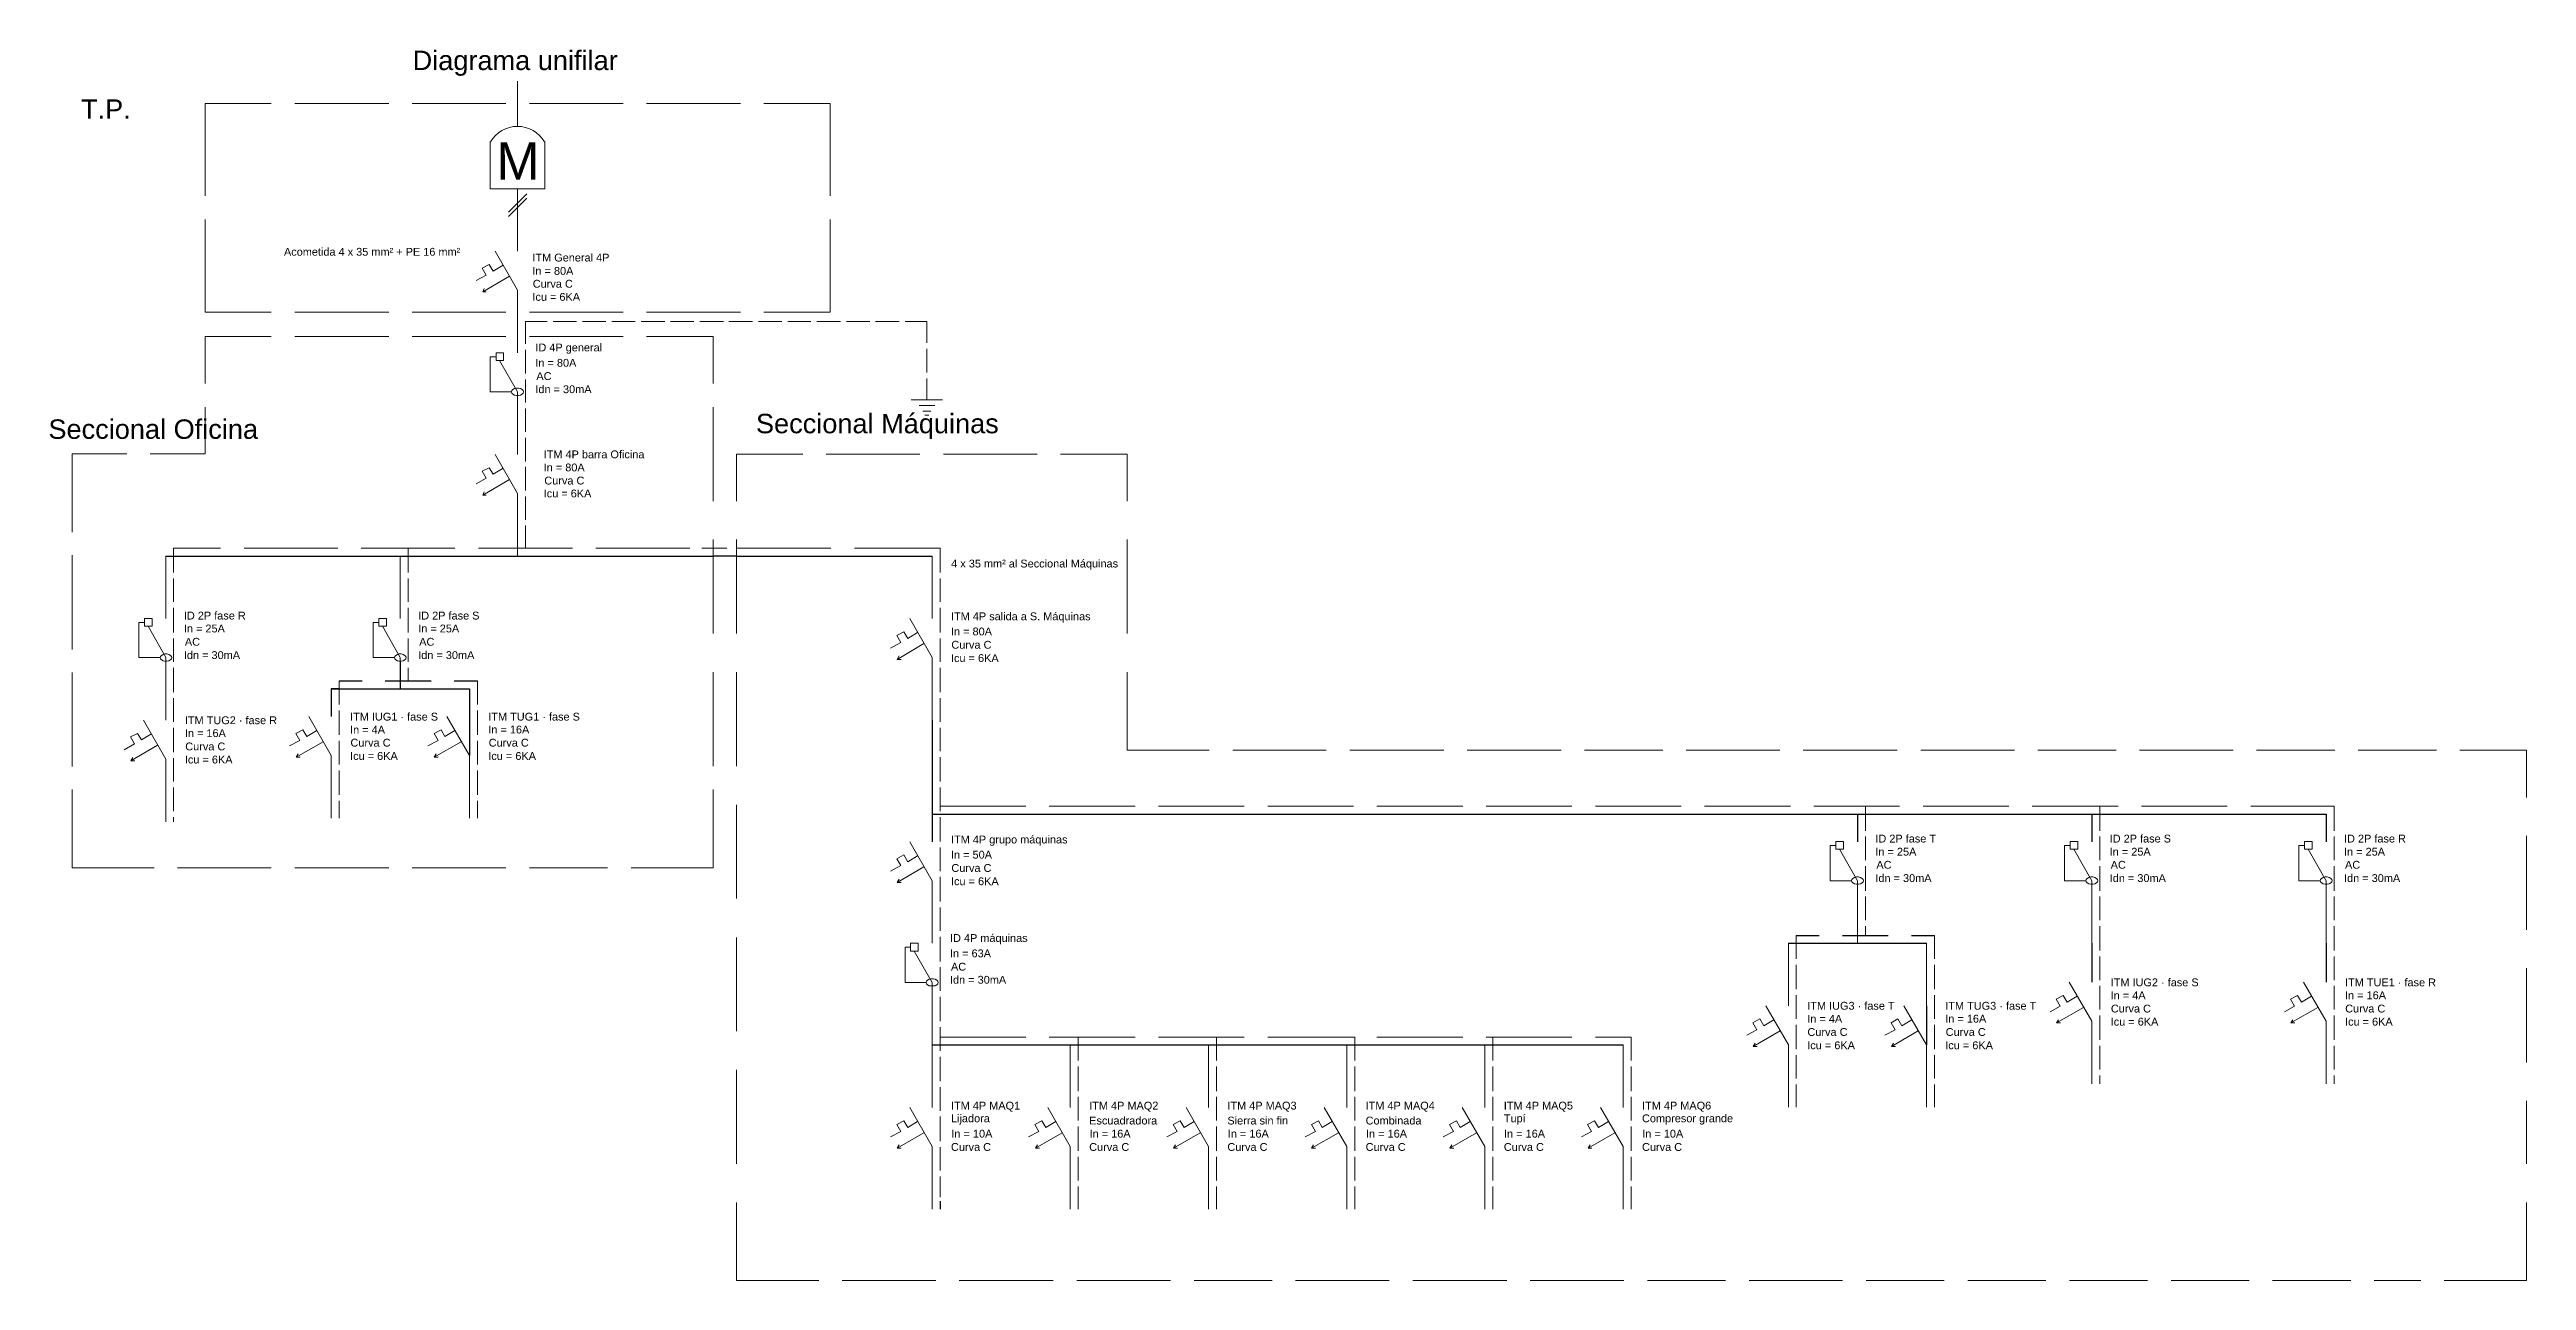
# Model space of a CAD drawing. Header units: millimetres. Extents: x 3657 to 3669.5, y 2246.2 to 2252.3.
import ezdxf

# ---------------------------------------------------------------- set-up
doc = ezdxf.new("R2010")
doc.units = ezdxf.units.MM
doc.layers.add('PDF_Geometry', color=7, linetype='Continuous', true_color=0x979797)
doc.layers.add('PDF_Text', color=7, linetype='Continuous')
doc.styles.add('PDF Arial', font='arial.ttf')
doc.styles.get("Standard").update_dxf_attribs({"font": 'arial.ttf'})

msp = doc.modelspace()

# ---------------------------------------------------------------- linework, layer by layer
for p, q in [((3657.606, 2249.798), (3659.376, 2249.798)), ((3659.376, 2249.798), (3660.361, 2249.798)), ((3660.479, 2249.798), (3660.361, 2249.798)), ((3660.479, 2249.798), (3661.464, 2249.798)), ((3658.786, 2249.268), (3658.786, 2249.129)), ((3658.438, 2249.129), (3658.577, 2249.129)), ((3658.438, 2249.129), (3658.438, 2248.99)), ((3658.477, 2249.129), (3658.438, 2249.129)), ((3658.577, 2249.129), (3658.717, 2249.129)), ((3658.717, 2249.129), (3658.856, 2249.129)), ((3658.856, 2249.129), (3658.995, 2249.129)), ((3658.995, 2249.129), (3659.134, 2249.129)), ((3659.134, 2249.129), (3659.134, 2248.99)), ((3659.134, 2248.99), (3659.134, 2248.793)), ((3661.464, 2248.972), (3661.464, 2248.498)), ((3661.464, 2248.498), (3664.944, 2248.498)), ((3661.464, 2248.498), (3661.464, 2248.359)), ((3664.944, 2248.498), (3666.124, 2248.498)), ((3666.124, 2248.498), (3666.124, 2248.359)), ((3666.124, 2248.498), (3667.304, 2248.498)), ((3667.304, 2248.498), (3667.304, 2248.359)), ((3667.304, 2248.498), (3668.484, 2248.498)), ((3668.484, 2248.498), (3668.484, 2248.359)), ((3665.776, 2247.848), (3666.472, 2247.848)), ((3665.776, 2247.848), (3665.816, 2247.848)), ((3667.304, 2247.848), (3667.304, 2247.652)), ((3668.484, 2247.848), (3668.484, 2247.652)), ((3666.472, 2247.533), (3666.472, 2247.337)), ((3661.464, 2247.336), (3662.16, 2247.336)), ((3662.16, 2247.336), (3662.856, 2247.336)), ((3662.856, 2247.336), (3663.552, 2247.336)), ((3663.552, 2247.336), (3664.248, 2247.336)), ((3664.248, 2247.336), (3664.944, 2247.336))]:
    msp.add_line(p, q)
at = {"color": 92, "true_color": 0x00b800}
for p, q in [((3658.478, 2249.169), (3658.594, 2249.169)), ((3658.71, 2249.169), (3658.826, 2249.169)), ((3658.826, 2249.169), (3658.942, 2249.169)), ((3659.058, 2249.169), (3659.174, 2249.169)), ((3665.816, 2247.888), (3665.931, 2247.888)), ((3666.048, 2247.888), (3666.164, 2247.888)), ((3666.164, 2247.888), (3666.279, 2247.888)), ((3666.396, 2247.888), (3666.512, 2247.888)), ((3661.504, 2246.55), (3661.504, 2246.509))]:
    msp.add_line(p, q, dxfattribs=at)
at = {"layer": 'PDF_Geometry', "color": 7, "lineweight": 13}
for points in [[(3659.376, 2251.963), (3659.376, 2252.19)], [(3659.514, 2251.885), (3659.514, 2251.648), (3659.239, 2251.648), (3659.239, 2251.885)], [(3659.423, 2251.623), (3659.331, 2251.53)], [(3659.423, 2251.6), (3659.331, 2251.508)], [(3659.376, 2251.648), (3659.376, 2251.333)], [(3659.376, 2250.822), (3659.376, 2251.137), (3659.264, 2251.333)], [(3659.304, 2251.263), (3659.254, 2251.233), (3659.234, 2251.267), (3659.199, 2251.248), (3659.219, 2251.213), (3659.168, 2251.185)], [(3659.336, 2251.208), (3659.201, 2251.128), (3659.219, 2251.128)], [(3659.201, 2251.128), (3659.209, 2251.145)], [(3659.346, 2250.625), (3659.239, 2250.625), (3659.239, 2250.802), (3659.268, 2250.802)], [(3659.376, 2250.31), (3659.376, 2250.625), (3659.286, 2250.783)], [(3659.376, 2249.798), (3659.376, 2250.113), (3659.264, 2250.31)], [(3659.304, 2250.24), (3659.254, 2250.21), (3659.234, 2250.243), (3659.199, 2250.225), (3659.219, 2250.19), (3659.168, 2250.162)], [(3659.336, 2250.183), (3659.201, 2250.105), (3659.219, 2250.105)], [(3659.201, 2250.105), (3659.209, 2250.122)], [(3657.606, 2249.798), (3657.606, 2249.483)], [(3658.786, 2249.798), (3658.786, 2249.483)], [(3661.464, 2249.798), (3661.464, 2249.483)], [(3657.576, 2249.287), (3657.469, 2249.287), (3657.469, 2249.463), (3657.498, 2249.463)], [(3657.606, 2248.972), (3657.606, 2249.287), (3657.516, 2249.445)], [(3658.756, 2249.287), (3658.649, 2249.287), (3658.649, 2249.463), (3658.678, 2249.463)], [(3658.786, 2249.129), (3658.786, 2249.287), (3658.696, 2249.445)], [(3661.464, 2248.972), (3661.464, 2249.287), (3661.351, 2249.483)], [(3661.391, 2249.413), (3661.341, 2249.383), (3661.321, 2249.417), (3661.286, 2249.398), (3661.306, 2249.363), (3661.254, 2249.335)], [(3661.423, 2249.357), (3661.288, 2249.278), (3661.308, 2249.278)], [(3661.288, 2249.278), (3661.298, 2249.295)], [(3657.606, 2248.46), (3657.606, 2248.775), (3657.493, 2248.972)], [(3658.438, 2248.478), (3658.438, 2248.793), (3658.325, 2248.99)], [(3659.134, 2248.478), (3659.134, 2248.793), (3659.021, 2248.99)], [(3657.533, 2248.902), (3657.483, 2248.872), (3657.463, 2248.905), (3657.428, 2248.887), (3657.448, 2248.852), (3657.396, 2248.823)], [(3657.564, 2248.845), (3657.429, 2248.767), (3657.449, 2248.767)], [(3658.365, 2248.92), (3658.315, 2248.89), (3658.295, 2248.923), (3658.26, 2248.905), (3658.28, 2248.87), (3658.228, 2248.842)], [(3658.397, 2248.863), (3658.262, 2248.785), (3658.282, 2248.785)], [(3658.262, 2248.785), (3658.272, 2248.802)], [(3659.061, 2248.92), (3659.011, 2248.89), (3658.991, 2248.923), (3658.956, 2248.905), (3658.976, 2248.87), (3658.924, 2248.842)], [(3659.092, 2248.863), (3658.957, 2248.785), (3658.977, 2248.785)], [(3658.957, 2248.785), (3658.967, 2248.802)], [(3657.429, 2248.767), (3657.439, 2248.783)], [(3661.464, 2247.848), (3661.464, 2248.163), (3661.351, 2248.359)], [(3666.094, 2248.163), (3665.987, 2248.163), (3665.987, 2248.34), (3666.015, 2248.34)], [(3666.124, 2247.848), (3666.124, 2248.163), (3666.034, 2248.322)], [(3667.274, 2248.163), (3667.167, 2248.163), (3667.167, 2248.34), (3667.195, 2248.34)], [(3667.304, 2247.848), (3667.304, 2248.163), (3667.214, 2248.322)], [(3668.454, 2248.163), (3668.347, 2248.163), (3668.347, 2248.34), (3668.375, 2248.34)], [(3668.484, 2247.848), (3668.484, 2248.163), (3668.394, 2248.322)], [(3661.391, 2248.289), (3661.341, 2248.259), (3661.321, 2248.293), (3661.286, 2248.274), (3661.306, 2248.239), (3661.254, 2248.211)], [(3661.423, 2248.233), (3661.288, 2248.154), (3661.308, 2248.154)], [(3661.288, 2248.154), (3661.298, 2248.171)], [(3661.434, 2247.651), (3661.328, 2247.651), (3661.328, 2247.828), (3661.356, 2247.828)], [(3661.464, 2247.336), (3661.464, 2247.651), (3661.374, 2247.809)], [(3665.776, 2247.848), (3665.776, 2247.533)], [(3666.472, 2247.848), (3666.472, 2247.533)], [(3667.23, 2247.582), (3667.18, 2247.552), (3667.16, 2247.585), (3667.125, 2247.567), (3667.145, 2247.532), (3667.094, 2247.503)], [(3667.304, 2247.14), (3667.304, 2247.455), (3667.19, 2247.652)], [(3668.41, 2247.582), (3668.36, 2247.552), (3668.34, 2247.585), (3668.305, 2247.567), (3668.325, 2247.532), (3668.274, 2247.503)], [(3668.484, 2247.14), (3668.484, 2247.455), (3668.37, 2247.652)], [(3665.702, 2247.463), (3665.652, 2247.433), (3665.632, 2247.467), (3665.597, 2247.448), (3665.617, 2247.413), (3665.566, 2247.385)], [(3665.776, 2247.022), (3665.776, 2247.337), (3665.662, 2247.533)], [(3666.398, 2247.463), (3666.348, 2247.433), (3666.328, 2247.467), (3666.293, 2247.448), (3666.313, 2247.413), (3666.262, 2247.385)], [(3666.472, 2247.022), (3666.472, 2247.337), (3666.358, 2247.533)], [(3667.262, 2247.525), (3667.127, 2247.447), (3667.147, 2247.447)], [(3667.127, 2247.447), (3667.137, 2247.463)], [(3668.442, 2247.525), (3668.307, 2247.447), (3668.327, 2247.447)], [(3668.307, 2247.447), (3668.317, 2247.463)], [(3661.464, 2247.336), (3661.464, 2247.021)], [(3662.16, 2247.336), (3662.16, 2247.021)], [(3662.856, 2247.336), (3662.856, 2247.021)], [(3663.552, 2247.336), (3663.552, 2247.021)], [(3664.248, 2247.336), (3664.248, 2247.021)], [(3664.944, 2247.336), (3664.944, 2247.021)], [(3665.734, 2247.407), (3665.599, 2247.328), (3665.619, 2247.328)], [(3665.599, 2247.328), (3665.609, 2247.345)], [(3666.43, 2247.407), (3666.295, 2247.328), (3666.315, 2247.328)], [(3666.295, 2247.328), (3666.305, 2247.345)], [(3661.391, 2246.951), (3661.341, 2246.921), (3661.321, 2246.954), (3661.286, 2246.936), (3661.306, 2246.901), (3661.254, 2246.873)], [(3661.464, 2246.509), (3661.464, 2246.824), (3661.351, 2247.021)], [(3662.087, 2246.951), (3662.037, 2246.921), (3662.017, 2246.954), (3661.982, 2246.936), (3662.002, 2246.901), (3661.95, 2246.873)], [(3662.16, 2246.509), (3662.16, 2246.824), (3662.047, 2247.021)], [(3662.783, 2246.951), (3662.733, 2246.921), (3662.713, 2246.954), (3662.678, 2246.936), (3662.698, 2246.901), (3662.646, 2246.873)], [(3662.856, 2246.509), (3662.856, 2246.824), (3662.743, 2247.021)], [(3663.479, 2246.951), (3663.429, 2246.921), (3663.409, 2246.954), (3663.374, 2246.936), (3663.394, 2246.901), (3663.342, 2246.873)], [(3663.552, 2246.509), (3663.552, 2246.824), (3663.439, 2247.021)], [(3664.174, 2246.951), (3664.124, 2246.921), (3664.104, 2246.954), (3664.069, 2246.936), (3664.089, 2246.901), (3664.038, 2246.873)], [(3664.248, 2246.509), (3664.248, 2246.824), (3664.134, 2247.021)], [(3664.87, 2246.951), (3664.82, 2246.921), (3664.8, 2246.954), (3664.765, 2246.936), (3664.785, 2246.901), (3664.734, 2246.873)], [(3664.944, 2246.509), (3664.944, 2246.824), (3664.83, 2247.021)], [(3661.423, 2246.894), (3661.288, 2246.816), (3661.308, 2246.816)], [(3661.288, 2246.816), (3661.298, 2246.833)], [(3662.119, 2246.894), (3661.984, 2246.816), (3662.004, 2246.816)], [(3661.984, 2246.816), (3661.994, 2246.833)], [(3662.814, 2246.894), (3662.679, 2246.816), (3662.699, 2246.816)], [(3662.679, 2246.816), (3662.689, 2246.833)], [(3663.51, 2246.894), (3663.375, 2246.816), (3663.395, 2246.816)], [(3663.375, 2246.816), (3663.385, 2246.833)], [(3664.206, 2246.894), (3664.071, 2246.816), (3664.091, 2246.816)], [(3664.071, 2246.816), (3664.081, 2246.833)], [(3664.902, 2246.894), (3664.767, 2246.816), (3664.787, 2246.816)], [(3664.767, 2246.816), (3664.777, 2246.833)]]:
    msp.add_lwpolyline(points, dxfattribs=at)
at = {"layer": 'PDF_Geometry', "color": 67, "lineweight": 13, "true_color": 0x72742f}
for points in [[(3658.136, 2252.077), (3657.803, 2252.077), (3657.803, 2251.612)], [(3658.728, 2252.077), (3658.254, 2252.077)], [(3659.318, 2252.077), (3658.846, 2252.077)], [(3659.908, 2252.077), (3659.436, 2252.077)], [(3660.499, 2252.077), (3660.026, 2252.077)], [(3660.951, 2251.612), (3660.951, 2252.077), (3660.616, 2252.077)], [(3657.803, 2251.493), (3657.803, 2251.027), (3658.136, 2251.027)], [(3660.616, 2251.027), (3660.951, 2251.027), (3660.951, 2251.493)], [(3658.254, 2251.027), (3658.728, 2251.027)], [(3658.846, 2251.027), (3659.318, 2251.027)], [(3659.436, 2251.027), (3659.908, 2251.027)], [(3660.026, 2251.027), (3660.499, 2251.027)]]:
    msp.add_lwpolyline(points, dxfattribs=at)
at = {"layer": 'PDF_Geometry', "color": 92, "lineweight": 13, "true_color": 0x00b800}
for points in [[(3659.416, 2250.867), (3659.416, 2250.98), (3659.526, 2250.98)], [(3659.556, 2250.98), (3659.674, 2250.98)], [(3659.704, 2250.98), (3659.821, 2250.98)], [(3659.851, 2250.98), (3659.969, 2250.98)], [(3659.999, 2250.98), (3660.118, 2250.98)], [(3660.146, 2250.98), (3660.264, 2250.98)], [(3660.294, 2250.98), (3660.413, 2250.98)], [(3660.441, 2250.98), (3660.559, 2250.98)], [(3660.589, 2250.98), (3660.708, 2250.98)], [(3660.738, 2250.98), (3660.854, 2250.98)], [(3660.884, 2250.98), (3661.003, 2250.98)], [(3661.033, 2250.98), (3661.151, 2250.98)], [(3661.179, 2250.98), (3661.298, 2250.98)], [(3661.328, 2250.98), (3661.438, 2250.98), (3661.438, 2250.872)], [(3659.416, 2250.718), (3659.416, 2250.837)], [(3661.438, 2250.842), (3661.438, 2250.723)], [(3659.416, 2250.572), (3659.416, 2250.688)], [(3661.438, 2250.693), (3661.438, 2250.585)], [(3661.516, 2250.585), (3661.359, 2250.585)], [(3661.478, 2250.557), (3661.398, 2250.557)], [(3659.416, 2250.423), (3659.416, 2250.542)], [(3661.458, 2250.527), (3661.418, 2250.527)], [(3661.448, 2250.507), (3661.428, 2250.507)], [(3659.416, 2250.275), (3659.416, 2250.393)], [(3659.416, 2250.128), (3659.416, 2250.247)], [(3659.416, 2249.98), (3659.416, 2250.098)], [(3659.416, 2249.838), (3659.416, 2249.952)], [(3657.644, 2249.715), (3657.644, 2249.838)], [(3657.881, 2249.838), (3657.644, 2249.838)], [(3658.471, 2249.838), (3657.999, 2249.838)], [(3659.061, 2249.838), (3658.589, 2249.838)], [(3658.826, 2249.715), (3658.826, 2249.838)], [(3659.653, 2249.838), (3659.179, 2249.838)], [(3660.244, 2249.838), (3659.771, 2249.838)], [(3660.431, 2249.838), (3660.304, 2249.838)], [(3660.954, 2249.838), (3660.481, 2249.838)], [(3661.504, 2249.838), (3661.073, 2249.838)], [(3661.504, 2249.715), (3661.504, 2249.838)], [(3657.644, 2249.567), (3657.644, 2249.685)], [(3658.826, 2249.567), (3658.826, 2249.685)], [(3661.504, 2249.567), (3661.504, 2249.685)], [(3657.644, 2249.413), (3657.644, 2249.537)], [(3658.826, 2249.413), (3658.826, 2249.537)], [(3661.504, 2249.413), (3661.504, 2249.537)], [(3657.644, 2249.265), (3657.644, 2249.383)], [(3658.826, 2249.265), (3658.826, 2249.383)], [(3661.504, 2249.265), (3661.504, 2249.383)], [(3657.644, 2249.112), (3657.644, 2249.235)], [(3658.826, 2249.169), (3658.826, 2249.235)], [(3661.504, 2249.112), (3661.504, 2249.235)], [(3657.644, 2248.963), (3657.644, 2249.082)], [(3658.478, 2249.051), (3658.478, 2249.169)], [(3659.174, 2249.051), (3659.174, 2249.169)], [(3661.504, 2248.963), (3661.504, 2249.082)], [(3657.644, 2248.81), (3657.644, 2248.933)], [(3658.478, 2248.898), (3658.478, 2249.021)], [(3659.174, 2248.898), (3659.174, 2249.021)], [(3661.504, 2248.815), (3661.504, 2248.933)], [(3658.478, 2248.749), (3658.478, 2248.868)], [(3659.174, 2248.749), (3659.174, 2248.868)], [(3657.644, 2248.662), (3657.644, 2248.78)], [(3658.478, 2248.596), (3658.478, 2248.719)], [(3659.174, 2248.596), (3659.174, 2248.719)], [(3661.504, 2248.662), (3661.504, 2248.785)], [(3657.644, 2248.513), (3657.644, 2248.632)], [(3658.478, 2248.478), (3658.478, 2248.566)], [(3659.174, 2248.478), (3659.174, 2248.566)], [(3661.504, 2248.513), (3661.504, 2248.632)], [(3657.644, 2248.46), (3657.644, 2248.483)], [(3661.936, 2248.538), (3661.504, 2248.538)], [(3661.504, 2248.36), (3661.504, 2248.483)], [(3662.486, 2248.538), (3662.054, 2248.538)], [(3663.036, 2248.538), (3662.604, 2248.538)], [(3663.586, 2248.538), (3663.154, 2248.538)], [(3664.136, 2248.538), (3663.704, 2248.538)], [(3664.686, 2248.538), (3664.254, 2248.538)], [(3665.236, 2248.538), (3664.804, 2248.538)], [(3665.786, 2248.538), (3665.354, 2248.538)], [(3666.336, 2248.538), (3665.904, 2248.538)], [(3666.164, 2248.415), (3666.164, 2248.538)], [(3666.886, 2248.538), (3666.454, 2248.538)], [(3667.436, 2248.538), (3667.004, 2248.538)], [(3667.344, 2248.415), (3667.344, 2248.538)], [(3667.986, 2248.538), (3667.554, 2248.538)], [(3668.524, 2248.538), (3668.104, 2248.538)], [(3668.524, 2248.415), (3668.524, 2248.538)], [(3661.504, 2248.212), (3661.504, 2248.33)], [(3666.164, 2248.267), (3666.164, 2248.385)], [(3667.344, 2248.267), (3667.344, 2248.385)], [(3668.524, 2248.267), (3668.524, 2248.385)], [(3661.504, 2248.058), (3661.504, 2248.182)], [(3666.164, 2248.113), (3666.164, 2248.237)], [(3667.344, 2248.113), (3667.344, 2248.237)], [(3668.524, 2248.113), (3668.524, 2248.237)], [(3666.164, 2247.965), (3666.164, 2248.083)], [(3667.344, 2247.965), (3667.344, 2248.083)], [(3668.524, 2247.965), (3668.524, 2248.083)], [(3661.504, 2247.91), (3661.504, 2248.028)], [(3666.164, 2247.888), (3666.164, 2247.935)], [(3667.344, 2247.812), (3667.344, 2247.935)], [(3668.524, 2247.812), (3668.524, 2247.935)], [(3661.504, 2247.757), (3661.504, 2247.88)], [(3665.816, 2247.77), (3665.816, 2247.888)], [(3666.512, 2247.77), (3666.512, 2247.888)], [(3661.504, 2247.608), (3661.504, 2247.727)], [(3665.816, 2247.617), (3665.816, 2247.74)], [(3666.512, 2247.617), (3666.512, 2247.74)], [(3667.344, 2247.663), (3667.344, 2247.782)], [(3668.524, 2247.663), (3668.524, 2247.782)], [(3661.504, 2247.455), (3661.504, 2247.578)], [(3665.816, 2247.468), (3665.816, 2247.587)], [(3666.512, 2247.468), (3666.512, 2247.587)], [(3667.344, 2247.515), (3667.344, 2247.633)], [(3668.524, 2247.515), (3668.524, 2247.633)], [(3665.816, 2247.315), (3665.816, 2247.438)], [(3666.512, 2247.315), (3666.512, 2247.438)], [(3667.344, 2247.362), (3667.344, 2247.485)], [(3668.524, 2247.362), (3668.524, 2247.485)], [(3661.504, 2247.307), (3661.504, 2247.425)], [(3661.936, 2247.376), (3661.504, 2247.376)], [(3662.486, 2247.376), (3662.054, 2247.376)], [(3662.2, 2247.258), (3662.2, 2247.376)], [(3663.036, 2247.376), (3662.604, 2247.376)], [(3662.896, 2247.258), (3662.896, 2247.376)], [(3663.592, 2247.376), (3663.154, 2247.376)], [(3663.592, 2247.258), (3663.592, 2247.376)], [(3664.136, 2247.376), (3663.704, 2247.376)], [(3664.686, 2247.376), (3664.254, 2247.376)], [(3664.288, 2247.258), (3664.288, 2247.376)], [(3664.984, 2247.376), (3664.804, 2247.376)], [(3664.984, 2247.258), (3664.984, 2247.376)], [(3667.344, 2247.213), (3667.344, 2247.332)], [(3668.524, 2247.213), (3668.524, 2247.332)], [(3661.504, 2247.153), (3661.504, 2247.277)], [(3662.2, 2247.104), (3662.2, 2247.228)], [(3662.896, 2247.104), (3662.896, 2247.228)], [(3663.592, 2247.104), (3663.592, 2247.228)], [(3664.288, 2247.104), (3664.288, 2247.228)], [(3664.984, 2247.104), (3664.984, 2247.228)], [(3665.816, 2247.167), (3665.816, 2247.285)], [(3666.512, 2247.167), (3666.512, 2247.285)], [(3667.344, 2247.14), (3667.344, 2247.183)], [(3668.524, 2247.14), (3668.524, 2247.183)], [(3661.504, 2247.005), (3661.504, 2247.123)], [(3662.2, 2246.956), (3662.2, 2247.074)], [(3662.896, 2246.956), (3662.896, 2247.074)], [(3663.592, 2246.956), (3663.592, 2247.074)], [(3664.288, 2246.956), (3664.288, 2247.074)], [(3664.984, 2246.956), (3664.984, 2247.074)], [(3665.816, 2247.022), (3665.816, 2247.137)], [(3666.512, 2247.022), (3666.512, 2247.137)], [(3661.504, 2246.852), (3661.504, 2246.975)], [(3661.504, 2246.703), (3661.504, 2246.822)], [(3662.2, 2246.803), (3662.2, 2246.926)], [(3662.896, 2246.803), (3662.896, 2246.926)], [(3663.592, 2246.803), (3663.592, 2246.926)], [(3664.288, 2246.803), (3664.288, 2246.926)], [(3664.984, 2246.803), (3664.984, 2246.926)], [(3662.2, 2246.654), (3662.2, 2246.773)], [(3662.896, 2246.654), (3662.896, 2246.773)], [(3663.592, 2246.654), (3663.592, 2246.773)], [(3664.288, 2246.654), (3664.288, 2246.773)], [(3664.984, 2246.654), (3664.984, 2246.773)], [(3661.504, 2246.57), (3661.504, 2246.673)], [(3662.2, 2246.509), (3662.2, 2246.624)], [(3662.896, 2246.509), (3662.896, 2246.624)], [(3663.592, 2246.509), (3663.592, 2246.624)], [(3664.288, 2246.509), (3664.288, 2246.624)], [(3664.984, 2246.509), (3664.984, 2246.624)]]:
    msp.add_lwpolyline(points, dxfattribs=at)
at = {"layer": 'PDF_Geometry', "color": 165, "lineweight": 13, "true_color": 0x5d67af}
for points in [[(3657.803, 2250.667), (3657.803, 2250.903), (3658.136, 2250.903)], [(3658.254, 2250.903), (3658.728, 2250.903)], [(3658.846, 2250.903), (3659.318, 2250.903)], [(3659.436, 2250.903), (3659.908, 2250.903)], [(3660.026, 2250.903), (3660.361, 2250.903), (3660.361, 2250.667)], [(3657.803, 2250.548), (3657.803, 2250.313), (3657.526, 2250.313)], [(3660.361, 2250.548), (3660.361, 2250.075)], [(3657.408, 2250.313), (3657.133, 2250.313), (3657.133, 2249.918)], [(3657.133, 2249.802), (3657.133, 2249.328)], [(3660.361, 2249.881), (3660.361, 2249.408)], [(3657.133, 2249.212), (3657.133, 2248.738)], [(3660.361, 2249.213), (3660.361, 2248.74)], [(3657.133, 2248.622), (3657.133, 2248.228), (3657.546, 2248.228)], [(3660.361, 2248.622), (3660.361, 2248.228), (3659.948, 2248.228)], [(3657.664, 2248.228), (3658.136, 2248.228)], [(3658.254, 2248.228), (3658.728, 2248.228)], [(3658.846, 2248.228), (3659.318, 2248.228)], [(3659.436, 2248.228), (3659.829, 2248.228)]]:
    msp.add_lwpolyline(points, dxfattribs=at)
at = {"layer": 'PDF_Geometry', "color": 7, "lineweight": 13}
for points in [[(3659.306, 2250.822), (3659.306, 2250.783), (3659.268, 2250.783), (3659.268, 2250.822)], [(3659.406, 2250.625), (3659.404, 2250.632), (3659.399, 2250.637), (3659.391, 2250.642), (3659.381, 2250.643), (3659.371, 2250.643), (3659.361, 2250.642), (3659.353, 2250.637), (3659.348, 2250.632), (3659.346, 2250.625), (3659.348, 2250.618), (3659.353, 2250.613), (3659.361, 2250.608), (3659.371, 2250.607), (3659.381, 2250.607), (3659.391, 2250.608), (3659.399, 2250.613), (3659.404, 2250.618)], [(3657.536, 2249.483), (3657.536, 2249.445), (3657.498, 2249.445), (3657.498, 2249.483)], [(3658.716, 2249.483), (3658.716, 2249.445), (3658.678, 2249.445), (3658.678, 2249.483)], [(3657.636, 2249.287), (3657.634, 2249.293), (3657.629, 2249.298), (3657.621, 2249.303), (3657.611, 2249.305), (3657.601, 2249.305), (3657.591, 2249.303), (3657.583, 2249.298), (3657.578, 2249.293), (3657.576, 2249.287), (3657.578, 2249.28), (3657.583, 2249.275), (3657.591, 2249.27), (3657.601, 2249.268), (3657.611, 2249.268), (3657.621, 2249.27), (3657.629, 2249.275), (3657.634, 2249.28)], [(3658.816, 2249.287), (3658.814, 2249.293), (3658.809, 2249.298), (3658.801, 2249.303), (3658.791, 2249.305), (3658.781, 2249.305), (3658.771, 2249.303), (3658.763, 2249.298), (3658.758, 2249.293), (3658.756, 2249.287), (3658.758, 2249.28), (3658.763, 2249.275), (3658.771, 2249.27), (3658.781, 2249.268), (3658.791, 2249.268), (3658.801, 2249.27), (3658.809, 2249.275), (3658.814, 2249.28)], [(3666.054, 2248.36), (3666.054, 2248.322), (3666.015, 2248.322), (3666.015, 2248.36)], [(3667.234, 2248.36), (3667.234, 2248.322), (3667.195, 2248.322), (3667.195, 2248.36)], [(3668.414, 2248.36), (3668.414, 2248.322), (3668.375, 2248.322), (3668.375, 2248.36)], [(3666.154, 2248.163), (3666.152, 2248.17), (3666.147, 2248.175), (3666.139, 2248.18), (3666.129, 2248.182), (3666.119, 2248.182), (3666.109, 2248.18), (3666.1, 2248.175), (3666.095, 2248.17), (3666.094, 2248.163), (3666.095, 2248.157), (3666.1, 2248.152), (3666.109, 2248.147), (3666.119, 2248.145), (3666.129, 2248.145), (3666.139, 2248.147), (3666.147, 2248.152), (3666.152, 2248.157)], [(3667.334, 2248.163), (3667.332, 2248.17), (3667.327, 2248.175), (3667.319, 2248.18), (3667.309, 2248.182), (3667.299, 2248.182), (3667.289, 2248.18), (3667.28, 2248.175), (3667.275, 2248.17), (3667.274, 2248.163), (3667.275, 2248.157), (3667.28, 2248.152), (3667.289, 2248.147), (3667.299, 2248.145), (3667.309, 2248.145), (3667.319, 2248.147), (3667.327, 2248.152), (3667.332, 2248.157)], [(3668.514, 2248.163), (3668.512, 2248.17), (3668.507, 2248.175), (3668.499, 2248.18), (3668.489, 2248.182), (3668.479, 2248.182), (3668.469, 2248.18), (3668.46, 2248.175), (3668.455, 2248.17), (3668.454, 2248.163), (3668.455, 2248.157), (3668.46, 2248.152), (3668.469, 2248.147), (3668.479, 2248.145), (3668.489, 2248.145), (3668.499, 2248.147), (3668.507, 2248.152), (3668.512, 2248.157)], [(3661.394, 2247.848), (3661.394, 2247.809), (3661.356, 2247.809), (3661.356, 2247.848)], [(3661.494, 2247.651), (3661.493, 2247.658), (3661.488, 2247.663), (3661.479, 2247.668), (3661.469, 2247.669), (3661.459, 2247.669), (3661.449, 2247.668), (3661.441, 2247.663), (3661.436, 2247.658), (3661.434, 2247.651), (3661.436, 2247.644), (3661.441, 2247.639), (3661.449, 2247.634), (3661.459, 2247.633), (3661.469, 2247.633), (3661.479, 2247.634), (3661.488, 2247.639), (3661.493, 2247.644)]]:
    msp.add_lwpolyline(points, close=True, dxfattribs=at)
at = {"layer": 'PDF_Geometry', "color": 244, "lineweight": 13, "true_color": 0x991b1e}
for points in [[(3660.479, 2250.075), (3660.479, 2250.312), (3660.813, 2250.312)], [(3660.931, 2250.312), (3661.403, 2250.312)], [(3661.521, 2250.312), (3661.993, 2250.312)], [(3662.111, 2250.312), (3662.446, 2250.312), (3662.446, 2250.075)], [(3660.479, 2249.881), (3660.479, 2249.408)], [(3662.446, 2249.881), (3662.446, 2249.408)], [(3660.479, 2249.213), (3660.479, 2248.74)], [(3662.446, 2249.213), (3662.446, 2248.82), (3662.859, 2248.82)], [(3662.978, 2248.82), (3663.449, 2248.82)], [(3663.568, 2248.82), (3664.041, 2248.82)], [(3664.159, 2248.82), (3664.631, 2248.82)], [(3664.749, 2248.82), (3665.143, 2248.82)], [(3665.261, 2248.82), (3665.733, 2248.82)], [(3665.851, 2248.82), (3666.324, 2248.82)], [(3666.443, 2248.82), (3666.914, 2248.82)], [(3667.033, 2248.82), (3667.426, 2248.82)], [(3667.544, 2248.82), (3668.016, 2248.82)], [(3668.134, 2248.82), (3668.528, 2248.82)], [(3668.646, 2248.82), (3669.039, 2248.82)], [(3669.158, 2248.82), (3669.493, 2248.82), (3669.493, 2248.583)], [(3660.479, 2248.546), (3660.479, 2248.073)], [(3669.493, 2248.389), (3669.493, 2247.916)], [(3660.479, 2247.878), (3660.479, 2247.405)], [(3669.493, 2247.722), (3669.493, 2247.248)], [(3660.479, 2247.211), (3660.479, 2246.738)], [(3669.493, 2247.054), (3669.493, 2246.738)], [(3660.479, 2246.543), (3660.479, 2246.15), (3660.893, 2246.15)], [(3669.493, 2246.543), (3669.493, 2246.15), (3669.079, 2246.15)], [(3661.011, 2246.15), (3661.483, 2246.15)], [(3661.601, 2246.15), (3662.074, 2246.15)], [(3662.193, 2246.15), (3662.664, 2246.15)], [(3662.783, 2246.15), (3663.176, 2246.15)], [(3663.294, 2246.15), (3663.766, 2246.15)], [(3663.884, 2246.15), (3664.358, 2246.15)], [(3664.476, 2246.15), (3664.948, 2246.15)], [(3665.066, 2246.15), (3665.459, 2246.15)], [(3665.578, 2246.15), (3666.049, 2246.15)], [(3666.168, 2246.15), (3666.561, 2246.15)], [(3666.679, 2246.15), (3667.073, 2246.15)], [(3667.191, 2246.15), (3667.584, 2246.15)], [(3667.703, 2246.15), (3668.096, 2246.15)], [(3668.214, 2246.15), (3668.608, 2246.15)], [(3668.726, 2246.15), (3668.961, 2246.15)]]:
    msp.add_lwpolyline(points, dxfattribs=at)
at = {"layer": 'PDF_Geometry', "color": 7, "lineweight": 13}
msp.add_arc((3659.376, 2251.804), 0.158, 30.3206, 149.6794, dxfattribs=at)

# ---------------------------------------------------------------- texts
at = {"layer": 'PDF_Text', "attachment_point": 7, "style": 'PDF Arial'}
for s, insert, char_height in [('Diagrama unifilar', (3658.848, 2252.216), 0.09783), ('M', (3659.269, 2251.693), 0.188), ('ITM General 4P', (3659.451, 2251.281), 0.03937), ('In = 80A', (3659.451, 2251.214), 0.0394), ('Curva C', (3659.453, 2251.149), 0.0394), ('Icu = 6KA', (3659.451, 2251.083), 0.0394), ('ID 4P general', (3659.466, 2250.817), 0.03937), ('In = 80A', (3659.466, 2250.751), 0.0394), ('AC', (3659.471, 2250.684), 0.0394), ('Idn = 30mA', (3659.466, 2250.618), 0.0394), ('ITM 4P barra Oficina', (3659.508, 2250.29), 0.03937), ('In = 80A', (3659.508, 2250.224), 0.0394), ('Curva C', (3659.511, 2250.158), 0.0394), ('Icu = 6KA', (3659.508, 2250.093), 0.0394), ('ID 2P fase R', (3657.696, 2249.478), 0.03937), ('In = 25A', (3657.696, 2249.413), 0.0394), ('ID 2P fase S', (3658.876, 2249.478), 0.03937), ('In = 25A', (3658.876, 2249.413), 0.0394), ('ITM 4P salida a S. Máquinas', (3661.559, 2249.463), 0.03937), ('In = 80A', (3661.559, 2249.398), 0.0394), ('AC', (3657.701, 2249.346), 0.0394), ('Idn = 30mA', (3657.696, 2249.279), 0.0394), ('AC', (3658.881, 2249.346), 0.0394), ('Idn = 30mA', (3658.876, 2249.279), 0.0394), ('Curva C', (3661.561, 2249.331), 0.0394), ('Icu = 6KA', (3661.559, 2249.264), 0.0394), ('ITM TUG2 · fase R', (3657.701, 2248.951), 0.03937), ('In = 16A', (3657.701, 2248.886), 0.0394), ('ITM IUG1 · fase S', (3658.533, 2248.969), 0.03937), ('In = 4A', (3658.533, 2248.904), 0.0394), ('ITM TUG1 · fase S', (3659.229, 2248.969), 0.03937), ('In = 16A', (3659.229, 2248.904), 0.0394), ('Curva C', (3657.703, 2248.819), 0.0394), ('Curva C', (3658.535, 2248.838), 0.0394), ('Icu = 6KA', (3658.533, 2248.771), 0.0394), ('Curva C', (3659.231, 2248.838), 0.0394), ('Icu = 6KA', (3659.229, 2248.771), 0.0394), ('Icu = 6KA', (3657.701, 2248.753), 0.0394), ('ITM 4P grupo máquinas', (3661.559, 2248.339), 0.03937), ('In = 50A', (3661.559, 2248.274), 0.0394), ('ID 2P fase T', (3666.214, 2248.355), 0.03937), ('In = 25A', (3666.214, 2248.289), 0.0394), ('ID 2P fase S', (3667.394, 2248.355), 0.03937), ('In = 25A', (3667.394, 2248.289), 0.0394), ('ID 2P fase R', (3668.574, 2248.355), 0.03937), ('In = 25A', (3668.574, 2248.289), 0.0394), ('Curva C', (3661.561, 2248.207), 0.0394), ('Icu = 6KA', (3661.559, 2248.14), 0.0394), ('AC', (3666.219, 2248.223), 0.0394), ('Idn = 30mA', (3666.214, 2248.156), 0.0394), ('AC', (3667.399, 2248.223), 0.0394), ('Idn = 30mA', (3667.394, 2248.156), 0.0394), ('AC', (3668.579, 2248.223), 0.0394), ('Idn = 30mA', (3668.574, 2248.156), 0.0394), ('ID 4P máquinas', (3661.554, 2247.843), 0.03937), ('In = 63A', (3661.554, 2247.777), 0.0394), ('AC', (3661.559, 2247.71), 0.0394), ('Idn = 30mA', (3661.554, 2247.644), 0.0394), ('ITM IUG3 · fase T', (3665.871, 2247.513), 0.03937), ('ITM TUG3 · fase T', (3666.566, 2247.513), 0.03937), ('ITM IUG2 · fase S', (3667.399, 2247.631), 0.03937), ('In = 4A', (3667.399, 2247.566), 0.0394), ('ITM TUE1 · fase R', (3668.579, 2247.631), 0.03937), ('In = 16A', (3668.579, 2247.566), 0.0394), ('In = 4A', (3665.871, 2247.448), 0.0394), ('In = 16A', (3666.566, 2247.448), 0.0394), ('Curva C', (3667.4, 2247.499), 0.0394), ('Icu = 6KA', (3667.399, 2247.433), 0.0394), ('Curva C', (3668.58, 2247.499), 0.0394), ('Icu = 6KA', (3668.579, 2247.433), 0.0394), ('Curva C', (3665.872, 2247.381), 0.0394), ('Icu = 6KA', (3665.871, 2247.314), 0.0394), ('Curva C', (3666.568, 2247.381), 0.0394), ('Icu = 6KA', (3666.566, 2247.314), 0.0394), ('ITM 4P MAQ1', (3661.559, 2247), 0.03937), ('Lijadora', (3661.559, 2246.935), 0.0394), ('ITM 4P MAQ2', (3662.255, 2247), 0.03937), ('Escuadradora', (3662.255, 2246.935), 0.03937), ('Sierra sin fin', (3662.951, 2246.935), 0.03937), ('ITM 4P MAQ3', (3662.951, 2247), 0.03937), ('Combinada', (3663.647, 2246.935), 0.0394), ('ITM 4P MAQ4', (3663.647, 2247), 0.03937), ('Tupí', (3664.343, 2246.935), 0.0394), ('ITM 4P MAQ5', (3664.343, 2247), 0.03937), ('Compresor grande', (3665.039, 2246.935), 0.03937), ('ITM 4P MAQ6', (3665.039, 2247), 0.03937), ('Curva C', (3661.559, 2246.802), 0.0394), ('In = 10A', (3661.561, 2246.869), 0.0394), ('Curva C', (3662.255, 2246.802), 0.0394), ('In = 16A', (3662.257, 2246.869), 0.0394), ('Curva C', (3662.951, 2246.802), 0.0394), ('In = 16A', (3662.953, 2246.869), 0.0394), ('Curva C', (3663.647, 2246.802), 0.0394), ('In = 16A', (3663.649, 2246.869), 0.0394), ('Curva C', (3664.343, 2246.802), 0.0394), ('In = 16A', (3664.344, 2246.869), 0.0394), ('Curva C', (3665.039, 2246.802), 0.0394), ('In = 10A', (3665.04, 2246.869), 0.0394)]:
    msp.add_mtext(s, dxfattribs=dict(at, insert=insert, char_height=char_height))
at = {"layer": 'PDF_Text', "color": 67, "true_color": 0x72742f, "insert": (3657.178, 2252), "char_height": 0.0978, "attachment_point": 7, "style": 'PDF Arial'}
msp.add_mtext('T.P.', dxfattribs=at)
at = {"layer": 'PDF_Text', "color": 244, "true_color": 0x991b1e, "char_height": 0.03937, "attachment_point": 1}
for s, insert in [('Acometida 4 x 35 mm² + PE 16 mm²', (3658.2, 2251.35)), ('4 x 35 mm² al Seccional Máquinas', (3661.56, 2249.78))]:
    msp.add_mtext(s, dxfattribs=dict(at, insert=insert))
at = {"layer": 'PDF_Text', "color": 165, "true_color": 0x5d67af, "insert": (3656.916, 2250.387), "char_height": 0.09783, "attachment_point": 7, "style": 'PDF Arial'}
msp.add_mtext('\\pxi-3,l4,t4;Seccional Oficina', dxfattribs=at)
at = {"layer": 'PDF_Text', "color": 244, "true_color": 0x991b1e, "insert": (3660.479, 2250.387), "char_height": 0.09783, "attachment_point": 7, "style": 'PDF Arial'}
msp.add_mtext('\\pxi-3,l4,t4;Seccional Máquinas', dxfattribs=at)

doc.saveas('drawing.dxf')
